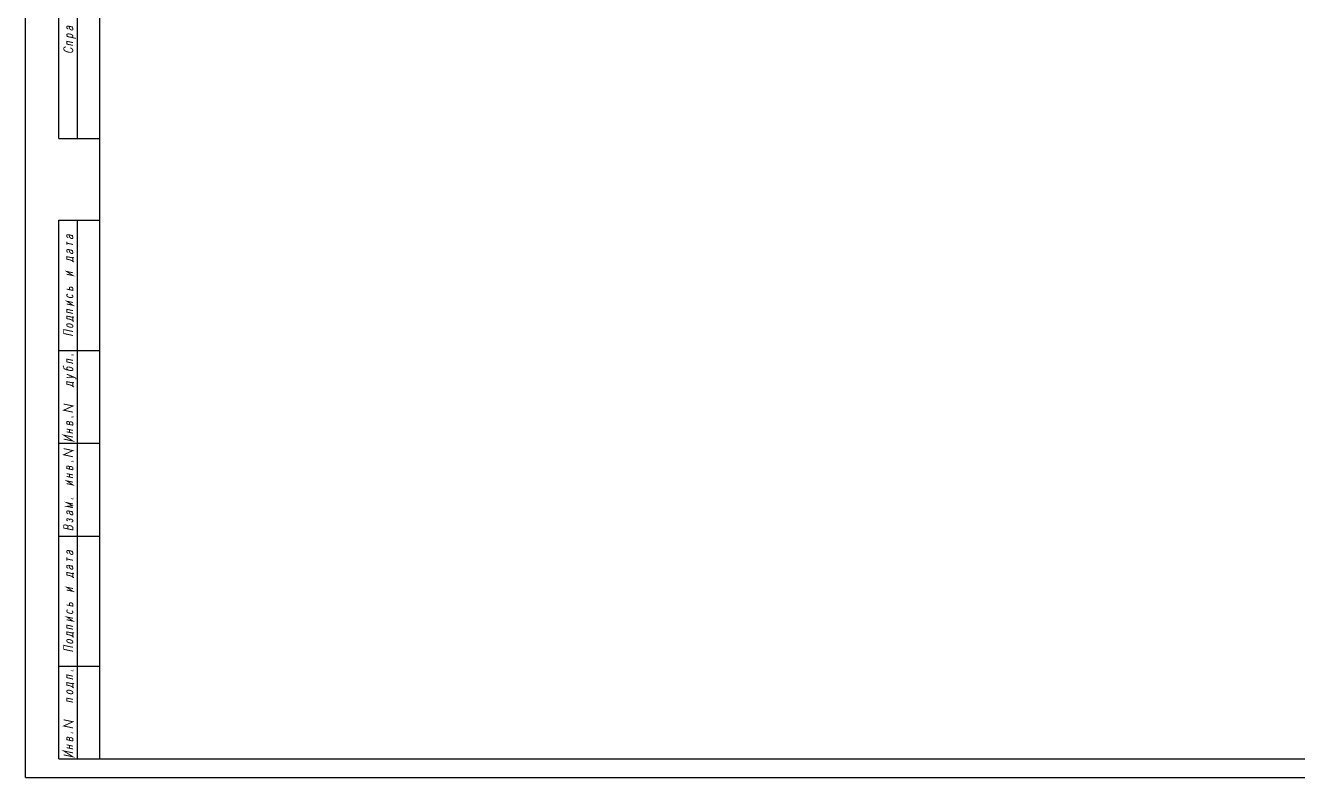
# Model space of a CAD drawing. Header units: millimetres. Extents: x 0 to 1189, y 0 to 841.
# Drawn here: x 0 to 342.3, y 0 to 202.5 of the extents above; entities that cross this region are included whole.
import ezdxf

# ---------------------------------------------------------------- set-up
doc = ezdxf.new("R2010")
doc.units = ezdxf.units.MM
doc.header["$LTSCALE"] = 65.395
doc.layers.get('0').update_dxf_attribs({"linetype": 'CONTINUOUS'})

msp = doc.modelspace()

# ---------------------------------------------------------------- linework, layer by layer
at = {"color": 7, "linetype": 'CONTINUOUS'}
for p, q in [((0, 0), (0, 841)), ((20, 5), (20, 836)), ((9, 172), (9, 292)), ((14, 172), (14, 292)), ((20, 172), (20, 292)), ((9, 172), (20, 172)), ((9, 5), (9, 150)), ((9, 150), (20, 150)), ((14, 5), (14, 150)), ((20, 5), (20, 150)), ((9, 115), (20, 115)), ((9, 90), (20, 90)), ((9, 65), (20, 65)), ((9, 30), (20, 30)), ((9, 5), (20, 5)), ((20, 5), (1184, 5)), ((0, 0), (1189, 0))]:
    msp.add_line(p, q, dxfattribs=at)
at = {"color": 2, "linetype": 'CONTINUOUS', "const_width": 0.25}
for points in [[(11.52792613, 201.47402988), (11.31959237, 201.58081781), (11.21542606, 201.66545351), (11.11125861, 201.81259081), (11.11125861, 202.12509882), (11.21542606, 202.22794978), (11.31959237, 202.26831729), (11.52792613, 202.28653256), (12.67375898, 202.04296681), (12.77792529, 202.08333432)], [(11.63209245, 202.26438033), (11.73625876, 202.17974463), (11.84042621, 201.84510252), (11.94459252, 201.57296202), (12.04875883, 201.42582472), (12.15292628, 201.34118903), (12.36125891, 201.23440109), (12.46542522, 201.21224886), (12.67375898, 201.23048227), (12.77792529, 201.39583484), (12.77792529, 201.58333965), (12.67375898, 201.79297855), (12.56959267, 201.94011584), (12.36125891, 202.10940538)], [(11.63209245, 199.3893792), (11.42375869, 199.49616713), (11.21542606, 199.66545666), (11.11125861, 199.81259396), (11.11125861, 200.00009877), (11.21542606, 200.10294974), (11.42375869, 200.18366661), (11.73625876, 200.17974779), (12.15292628, 200.09117513), (12.46542522, 199.9622531), (12.67375898, 199.7929817), (12.77792529, 199.64582626), (12.77792529, 199.5208412), (12.67375898, 199.35547049), (12.46542522, 199.27475362), (12.25709259, 199.25653835)], [(11.11125861, 199.50008595), (13.6112592, 198.96870441)], [(10.90292599, 196.66937115), (10.69459223, 196.65115588), (10.4862596, 196.57043901), (10.38209215, 196.46758804), (10.27792584, 196.30221733), (10.27792584, 196.11473067), (10.38209215, 195.90509177), (10.4862596, 195.75793633), (10.69459223, 195.58866493), (10.90292599, 195.481877), (11.21542606, 195.35295497), (11.84042621, 195.22011412), (12.15292628, 195.21617715), (12.36125891, 195.23439243), (12.56959267, 195.3151093), (12.67375898, 195.41797841), (12.77792529, 195.58333098), (12.77792529, 195.77083578), (12.67375898, 195.98047469), (12.56959267, 196.12761198), (12.36125891, 196.29690152), (12.04875883, 196.42582355)], [(12.77792529, 197.08333315), (11.11125861, 197.43758751), (11.11125861, 198.18758859), (12.77792529, 197.83333423)], [(11.52792613, 145.32819658), (11.31959237, 145.43498451), (11.21542606, 145.51962021), (11.11125861, 145.66675751), (11.11125861, 145.97926552), (11.21542606, 146.08211649), (11.31959237, 146.12248399), (11.52792613, 146.14069926), (12.67375898, 145.89713351), (12.77792529, 145.93750102)], [(11.11125861, 143.41675426), (11.11125861, 144.29175854)], [(11.11125861, 143.85426547), (12.77792529, 143.49999297)], [(11.63209245, 146.11854703), (11.73625876, 146.03391133), (11.84042621, 145.69926923), (11.94459252, 145.42712872), (12.04875883, 145.27999142), (12.15292628, 145.19535573), (12.36125891, 145.08856779), (12.46542522, 145.06641556), (12.67375898, 145.08464897), (12.77792529, 145.25000154), (12.77792529, 145.43750635), (12.67375898, 145.64714525), (12.56959267, 145.79428255), (12.36125891, 145.96357208)], [(11.52792613, 141.3282029), (11.31959237, 141.43497269), (11.21542606, 141.51962653), (11.11125861, 141.66676382), (11.11125861, 141.97925369), (11.21542606, 142.0821228), (11.31959237, 142.12247217), (11.52792613, 142.14068744), (12.67375898, 141.89713983), (12.77792529, 141.93750734)], [(12.77792529, 139.00000461), (12.56959267, 139.1067744), (12.36125891, 139.21356233), (11.84042621, 139.38677069), (11.11125861, 139.54176378), (11.11125861, 140.22926326), (12.77792529, 139.8750089)], [(11.63209245, 142.11855334), (11.73625876, 142.03391765), (11.84042621, 141.69927554), (11.94459252, 141.42713504), (12.04875883, 141.27999774), (12.15292628, 141.1953439), (12.36125891, 141.08857411), (12.46542522, 141.06642188), (12.67375898, 141.08463715), (12.77792529, 141.25000786), (12.77792529, 141.43749452), (12.67375898, 141.64713342), (12.56959267, 141.79428886), (12.36125891, 141.96356026)], [(13.09042537, 138.80858098), (12.77792529, 138.8750014), (12.77792529, 139.99999396), (13.09042537, 139.93357353)], [(11.11125861, 135.47926849), (12.77792529, 135.12499599), (11.11125861, 136.22926958), (12.77792529, 135.87499707)], [(11.11125861, 131.47925667), (12.77792529, 131.1250023), (12.77792529, 131.68749858), (12.67375898, 131.83463588), (12.56959267, 131.91928972), (12.36125891, 132.02605951), (12.25709259, 132.04821175), (12.04875883, 132.02999648), (11.94459252, 131.98962897), (11.84042621, 131.886778), (11.84042621, 131.32426358)], [(11.42375869, 130.16284048), (11.21542606, 130.08212361), (11.11125861, 129.9167529), (11.11125861, 129.79176784), (11.21542606, 129.58211079), (11.42375869, 129.4128394), (11.73625876, 129.28391737), (12.15292628, 129.19534471), (12.46542522, 129.19142589), (12.67375898, 129.27214276), (12.77792529, 129.43749533), (12.77792529, 129.56249854), (12.67375898, 129.77213744), (12.46542522, 129.94142697)], [(11.11125861, 127.47926299), (12.77792529, 127.12500862), (11.11125861, 128.22926407), (12.77792529, 127.87499156)], [(12.77792529, 124.93750697), (11.11125861, 125.29176134), (11.11125861, 126.04176242), (12.77792529, 125.68750806)], [(12.77792529, 122.99999359), (12.56959267, 123.10678152), (12.36125891, 123.21356946), (11.84042621, 123.38677782), (11.11125861, 123.54175276), (11.11125861, 124.22925224), (12.77792529, 123.87499788)], [(13.09042537, 122.80856996), (12.77792529, 122.87500853), (12.77792529, 124.00000108), (13.09042537, 123.93358066)], [(12.77792529, 118.99999991), (10.27792584, 119.5313996), (10.27792584, 120.59389055), (12.77792529, 120.062509)], [(11.73625876, 121.28391187), (11.42375869, 121.41283389), (11.21542606, 121.58212343), (11.11125861, 121.79176233), (11.11125861, 121.91676553), (11.21542606, 122.0821181), (11.42375869, 122.16283498), (11.73625876, 122.15891615), (12.15292628, 122.07034349), (12.46542522, 121.94142146), (12.67375898, 121.77215007), (12.77792529, 121.56249303), (12.77792529, 121.43750797), (12.67375898, 121.27213725), (12.46542522, 121.19142038), (12.15292628, 121.1953392), (11.73625876, 121.28391187)], [(12.77792529, 113.85416771), (12.77792529, 113.7291645), (12.56959267, 113.77345084), (12.77792529, 113.85416771)], [(11.73625876, 109.63807632), (11.42375869, 109.76699835), (11.21542606, 109.93628789), (11.11125861, 110.14592679), (11.11125861, 110.27092999), (11.21542606, 110.43628256), (11.42375869, 110.51699944), (11.73625876, 110.51308061), (12.15292628, 110.42450795), (12.46542522, 110.29558592), (12.67375898, 110.12631453), (12.77792529, 109.91667563), (12.77792529, 109.79167242), (12.67375898, 109.62630171), (12.46542522, 109.54558484), (12.15292628, 109.5495218), (11.73625876, 109.63807632), (11.11125861, 109.77093532), (10.69459223, 109.92199144), (10.4862596, 110.02877937), (10.38209215, 110.11341507), (10.27792584, 110.38555557), (10.27792584, 110.51055878), (10.17375953, 110.78269928), (10.06959208, 110.86733498)], [(12.77792529, 111.35415805), (12.67375898, 111.50131349), (12.56959267, 111.58594919), (12.46542522, 111.60808328), (11.11125861, 111.89593536), (11.11125861, 112.64593645), (12.77792529, 112.29166394)], [(13.50709289, 107.26167288), (13.6112592, 107.30204039), (13.6112592, 107.36454199), (13.50709289, 107.51167929), (13.40292544, 107.59631499), (12.98625905, 107.80989085), (11.11125861, 108.58342302)], [(11.11125861, 107.70841873), (12.98625905, 107.80989085)], [(12.77792529, 105.35416753), (12.56959267, 105.46095546), (12.36125891, 105.56772525), (11.84042621, 105.74093361), (11.11125861, 105.8959267), (11.11125861, 106.58342618), (12.77792529, 106.22917181)], [(13.09042537, 105.1627439), (12.77792529, 105.22916432), (12.77792529, 106.35417502), (13.09042537, 106.28773645)], [(12.77792529, 98.35416951), (10.27792584, 98.88555106), (12.77792529, 100.02083052), (10.27792584, 100.55223021)], [(12.77792529, 94.83332454), (11.11125861, 95.18759705), (11.11125861, 95.75009332), (11.21542606, 95.85294429), (11.42375869, 95.8711777), (11.52792613, 95.84902547), (11.73625876, 95.74223753), (11.84042621, 95.59510024), (11.84042621, 95.03260396)], [(12.77792529, 94.83332454), (12.77792529, 95.39583896), (12.67375898, 95.54297626), (12.56959267, 95.62761195), (12.36125891, 95.73439989), (12.25709259, 95.75653398), (12.04875883, 95.73831871), (11.94459252, 95.69796935), (11.84042621, 95.59510024)], [(12.77792529, 97.14582939), (12.77792529, 97.02082619), (12.56959267, 97.06511252), (12.77792529, 97.14582939)], [(10.27792584, 91.11472414), (12.77792529, 90.58332445), (10.27792584, 92.17723323), (12.77792529, 91.64583354)], [(11.11125861, 93.81259808), (12.77792529, 93.45832558)], [(11.11125861, 93.062597), (12.77792529, 92.70832449)], [(11.84042621, 92.90760391), (11.84042621, 93.657605)], [(12.77792529, 86.35417032), (10.27792584, 86.88555186), (12.77792529, 88.02083133), (10.27792584, 88.55223102)], [(12.77792529, 82.83332535), (11.11125861, 83.18759785), (11.11125861, 83.75009413), (11.21542606, 83.8529451), (11.42375869, 83.87117851), (11.52792613, 83.84902628), (11.73625876, 83.74223834), (11.84042621, 83.59510104), (11.84042621, 83.03260477)], [(12.77792529, 82.83332535), (12.77792529, 83.39583977), (12.67375898, 83.54297707), (12.56959267, 83.62761276), (12.36125891, 83.7344007), (12.25709259, 83.75653479), (12.04875883, 83.73831952), (11.94459252, 83.69797015), (11.84042621, 83.59510104)], [(12.77792529, 85.1458302), (12.77792529, 85.020827), (12.56959267, 85.06511333), (12.77792529, 85.1458302)], [(11.11125861, 79.12510257), (12.77792529, 78.77083006), (11.11125861, 79.87508551), (12.77792529, 79.52083115)], [(11.11125861, 81.81259889), (12.77792529, 81.45832639)], [(11.11125861, 81.06259781), (12.77792529, 80.7083253)], [(11.84042621, 80.90760472), (11.84042621, 81.6576058)], [(12.77792529, 72.64583633), (11.11125861, 73.0000907), (12.67375898, 73.16798325), (11.11125861, 74.00009819), (12.77792529, 73.64582568)], [(11.52792613, 70.97403187), (11.31959237, 71.08081073), (11.21542606, 71.16544643), (11.11125861, 71.31260187), (11.11125861, 71.62509174), (11.21542606, 71.72796085), (11.31959237, 71.76831021), (11.52792613, 71.78652548), (12.67375898, 71.54297787), (12.77792529, 71.58332724)], [(11.63209245, 71.76439139), (11.73625876, 71.67973755), (11.84042621, 71.34511359), (11.94459252, 71.07296401), (12.04875883, 70.92582671), (12.15292628, 70.84118195), (12.36125891, 70.73440308), (12.46542522, 70.71225992), (12.67375898, 70.73047519), (12.77792529, 70.89583683), (12.77792529, 71.08333257), (12.67375898, 71.29297147), (12.56959267, 71.44010876), (12.36125891, 71.6093983)], [(12.77792529, 75.14582785), (12.77792529, 75.02082465), (12.56959267, 75.06511098), (12.77792529, 75.14582785)], [(11.42375869, 69.05867072), (11.21542606, 69.16544959), (11.11125861, 69.31259595), (11.11125861, 69.56259329), (11.21542606, 69.66545333), (11.42375869, 69.6836686), (11.52792613, 69.66152544), (11.73625876, 69.55474657), (11.84042621, 69.40760928), (11.84042621, 69.22010447)], [(12.36125891, 68.79689877), (12.56959267, 68.81511404), (12.67375898, 68.85547248), (12.77792529, 68.95833252), (12.77792529, 69.20832986), (12.67375898, 69.35547623), (12.56959267, 69.44011192), (12.36125891, 69.54689986), (12.25709259, 69.56904302), (12.04875883, 69.55081868), (11.94459252, 69.51046024), (11.84042621, 69.40760928)], [(11.42375869, 66.93367068), (11.42375869, 67.55866856), (11.31959237, 67.76830746), (11.21542606, 67.85295222), (11.0070923, 67.95973109), (10.69459223, 68.02616058), (10.4862596, 68.00794531), (10.38209215, 67.96758688), (10.27792584, 67.80222523), (10.27792584, 67.17722736), (12.77792529, 66.64583674), (12.77792529, 67.27083462), (12.67375898, 67.48047352), (12.46542522, 67.64975398), (12.25709259, 67.75654192), (11.94459252, 67.82296234), (11.73625876, 67.80474707), (11.52792613, 67.7240302), (11.42375869, 67.55866856)], [(11.52792613, 60.32819475), (11.31959237, 60.43498268), (11.21542606, 60.51961838), (11.11125861, 60.66676475), (11.11125861, 60.97926369), (11.21542606, 61.08212373), (11.31959237, 61.12248216), (11.52792613, 61.14069743), (12.67375898, 60.89714075), (12.77792529, 60.93749919)], [(11.11125861, 58.4167615), (11.11125861, 59.29175671)], [(11.11125861, 58.85426364), (12.77792529, 58.50000021)], [(11.63209245, 61.11855427), (11.73625876, 61.0339095), (11.84042621, 60.69926739), (11.94459252, 60.42712689), (12.04875883, 60.27998959), (12.15292628, 60.19534483), (12.36125891, 60.08856596), (12.46542522, 60.0664228), (12.67375898, 60.08463807), (12.77792529, 60.24999971), (12.77792529, 60.43750452), (12.67375898, 60.64714342), (12.56959267, 60.79428072), (12.36125891, 60.96356118)], [(11.52792613, 56.32819199), (11.31959237, 56.43497993), (11.21542606, 56.51961562), (11.11125861, 56.66676199), (11.11125861, 56.97926093), (11.21542606, 57.08212097), (11.31959237, 57.12247941), (11.52792613, 57.14069468), (12.67375898, 56.897138), (12.77792529, 56.93749644)], [(12.77792529, 54.00000278), (12.56959267, 54.10678164), (12.36125891, 54.21356957), (11.84042621, 54.38676886), (11.11125861, 54.54176195), (11.11125861, 55.22926143), (12.77792529, 54.87499799)], [(11.63209245, 57.11855151), (11.73625876, 57.03391582), (11.84042621, 56.69927371), (11.94459252, 56.42713321), (12.04875883, 56.27998684), (12.15292628, 56.19535114), (12.36125891, 56.08856321), (12.46542522, 56.06642004), (12.67375898, 56.08464439), (12.77792529, 56.24999696), (12.77792529, 56.43750176), (12.67375898, 56.64714066), (12.56959267, 56.79428703), (12.36125891, 56.9635675)], [(13.09042537, 53.80857915), (12.77792529, 53.87499957), (12.77792529, 55.0000012), (13.09042537, 54.9335717)], [(11.11125861, 50.47925759), (12.77792529, 50.12500323), (11.11125861, 51.22925867), (12.77792529, 50.87500431)], [(11.11125861, 46.47926391), (12.77792529, 46.12500047), (12.77792529, 46.68749675), (12.67375898, 46.83464312), (12.56959267, 46.91927882), (12.36125891, 47.02606675), (12.25709259, 47.04820992), (12.04875883, 47.02998557), (11.94459252, 46.98962714), (11.84042621, 46.88677617), (11.84042621, 46.32427082)], [(11.42375869, 45.16283865), (11.21542606, 45.08212178), (11.11125861, 44.91676014), (11.11125861, 44.79175694), (11.21542606, 44.58211803), (11.42375869, 44.41283757), (11.73625876, 44.28391554), (12.15292628, 44.19535195), (12.46542522, 44.19142406), (12.67375898, 44.27214093), (12.77792529, 44.43750257), (12.77792529, 44.5624967), (12.67375898, 44.77214468), (12.46542522, 44.94142514)], [(11.11125861, 42.47926115), (12.77792529, 42.12499772), (11.11125861, 43.22926224), (12.77792529, 42.8749988)], [(12.77792529, 39.93749607), (11.11125861, 40.29175951), (11.11125861, 41.04176059), (12.77792529, 40.68749715)], [(12.77792529, 38.00000083), (12.56959267, 38.10677969), (12.36125891, 38.21356763), (11.84042621, 38.38677599), (11.11125861, 38.54176), (11.11125861, 39.22925948), (12.77792529, 38.87499605)], [(13.09042537, 37.8085772), (12.77792529, 37.87499763), (12.77792529, 38.99999925), (13.09042537, 38.93357883)], [(12.77792529, 33.99999808), (10.27792584, 34.53138869), (10.27792584, 35.59388872), (12.77792529, 35.0624981)], [(11.73625876, 36.28391003), (11.42375869, 36.41284113), (11.21542606, 36.5821216), (11.11125861, 36.7917605), (11.11125861, 36.9167637), (11.21542606, 37.08211627), (11.42375869, 37.16283315), (11.73625876, 37.15891432), (12.15292628, 37.07035073), (12.46542522, 36.94141963), (12.67375898, 36.77213917), (12.77792529, 36.56250027), (12.77792529, 36.43749706), (12.67375898, 36.27214449), (12.46542522, 36.19142762), (12.15292628, 36.19534644), (11.73625876, 36.28391003)], [(12.77792529, 26.35416529), (12.67375898, 26.50131166), (12.56959267, 26.58594736), (12.46542522, 26.60809052), (11.11125861, 26.89592446), (11.11125861, 27.64592554), (12.77792529, 27.29167118)], [(12.77792529, 28.85416588), (12.77792529, 28.72916267), (12.56959267, 28.77344901), (12.77792529, 28.85416588)], [(12.77792529, 24.35416845), (12.56959267, 24.46094731), (12.36125891, 24.56773524), (11.84042621, 24.74093453), (11.11125861, 24.89592762), (11.11125861, 25.5834271), (12.77792529, 25.22916367)], [(13.09042537, 24.16274482), (12.77792529, 24.22916525), (12.77792529, 25.35416687), (13.09042537, 25.28774644)], [(11.73625876, 22.63807765), (11.42375869, 22.76699968), (11.21542606, 22.93628922), (11.11125861, 23.14592812), (11.11125861, 23.27093132), (11.21542606, 23.43628389), (11.42375869, 23.51700076), (11.73625876, 23.51308194), (12.15292628, 23.42451835), (12.46542522, 23.29558725), (12.67375898, 23.12630679), (12.77792529, 22.91666788), (12.77792529, 22.79166468), (12.67375898, 22.62631211), (12.46542522, 22.54558617), (12.15292628, 22.54951406), (11.73625876, 22.63807765)], [(12.77792529, 20.29166409), (11.11125861, 20.64592753), (11.11125861, 21.39592861), (12.77792529, 21.04166518)], [(12.77792529, 13.35416768), (10.27792584, 13.8855583), (12.77792529, 15.02083776), (10.27792584, 15.55222838)], [(12.77792529, 9.83333178), (11.11125861, 10.18759521), (11.11125861, 10.75009149), (11.21542606, 10.85295153), (11.42375869, 10.8711668), (11.52792613, 10.84903271), (11.73625876, 10.74224477), (11.84042621, 10.59510748), (11.84042621, 10.03260213)], [(12.77792529, 9.83333178), (12.77792529, 10.39583713), (12.67375898, 10.54297443), (12.56959267, 10.62761919), (12.36125891, 10.73439806), (12.25709259, 10.75654122), (12.04875883, 10.73832595), (11.94459252, 10.69796751), (11.84042621, 10.59510748)], [(12.77792529, 12.14583663), (12.77792529, 12.02083343), (12.56959267, 12.06511976), (12.77792529, 12.14583663)], [(10.27792584, 6.11472231), (12.77792529, 5.58333169), (10.27792584, 7.17722233), (12.77792529, 6.64583171)], [(11.11125861, 8.81259625), (12.77792529, 8.45833282)], [(11.11125861, 8.06259517), (12.77792529, 7.70833173)], [(11.84042621, 7.90760208), (11.84042621, 8.65760316)]]:
    msp.add_lwpolyline(points, dxfattribs=at)

doc.saveas('drawing.dxf')
